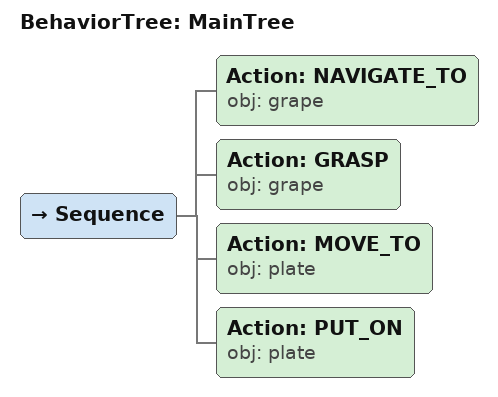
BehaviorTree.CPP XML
<root main_tree_to_execute="MainTree">
  <BehaviorTree ID="MainTree">
    <Sequence>
      <!-- Navigate to grape -->
      <Action ID="NAVIGATE_TO" obj="grape" />
      <!-- Grasp grape -->
      <Action ID="GRASP" obj="grape" />
      <!-- Move to plate -->
      <Action ID="MOVE_TO" obj="plate" />
      <!-- Put on plate -->
      <Action ID="PUT_ON" obj="plate" />
    </Sequence>
  </BehaviorTree>
</root>
